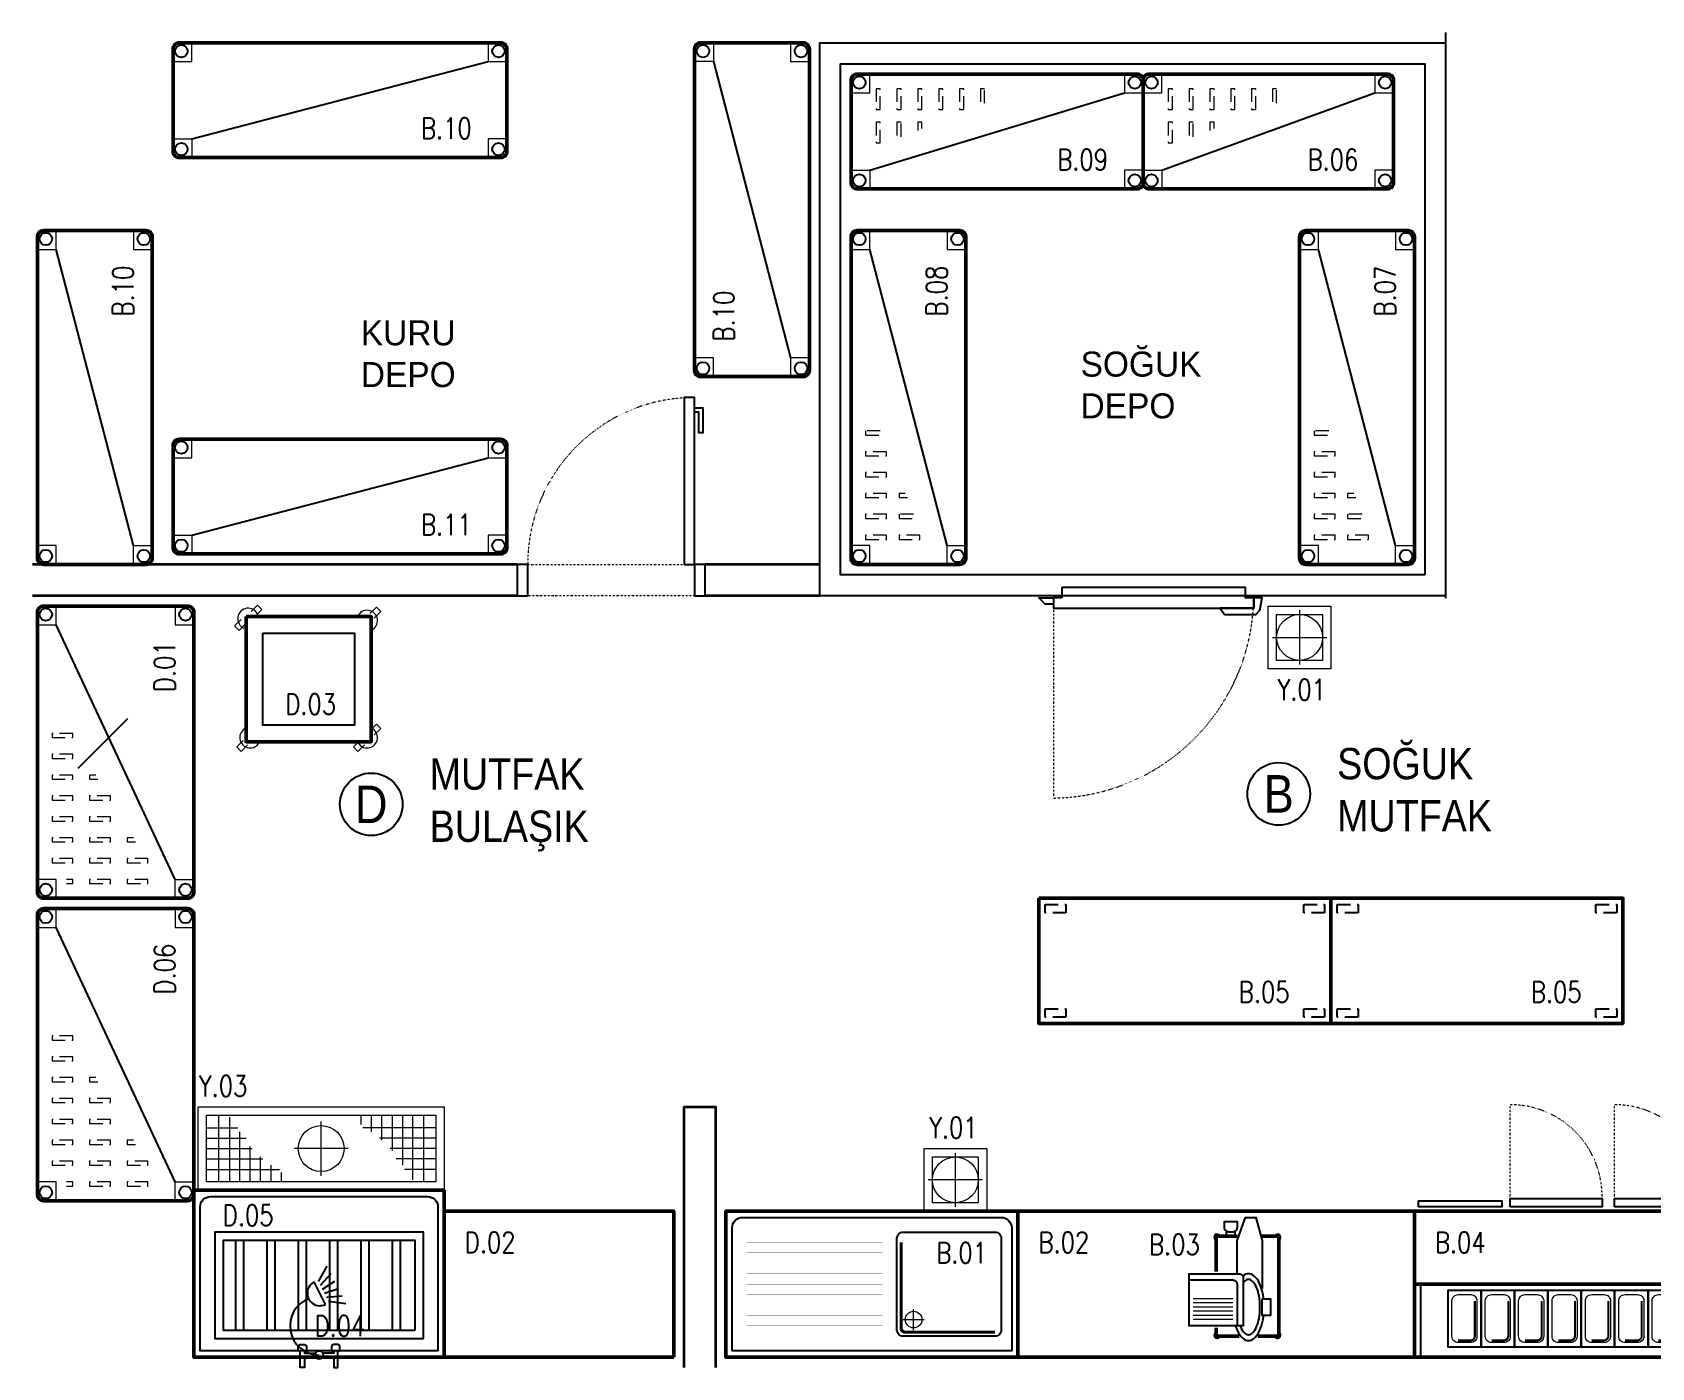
# Model space of a CAD drawing. Header units: millimetres. Extents: x 1443065 to 1517367, y 3763150 to 3779068.
# Drawn here: x 1512451 to 1513227, y 3764965 to 3765605 of the extents above; entities that cross this region are included whole.
import ezdxf
from ezdxf.enums import TextEntityAlignment as Align

# ---------------------------------------------------------------- set-up
doc = ezdxf.new("R2010")
doc.units = ezdxf.units.MM
for name, pattern in [('DASHED2', [0.375, 0.25, -0.125]), ('DOT', [0.25, 0, -0.25]), ('HIDDEN', [9.525, 6.35, -3.175])]:
    doc.linetypes.add(name, pattern=pattern)
for name, color, linetype, lineweight in [('-DWG_ANA', 7, 'Continuous', 50), ('-DWG_DETAY1', 7, 'Continuous', 25), ('-DWG_DETAY2', 7, 'Continuous', 15), ('-DWG_DETAY4', 7, 'DOT', 18), ('DUVAR', 2, 'Continuous', 35), ('k-cizgi', 7, 'Continuous', 0), ('KAPI', 32, 'Continuous', 25), ('kapi-acilis', 43, 'DOT', 15), ('NO', 7, 'Continuous', 30), ('PLAN', 253, 'Continuous', 15), ('s-depo', 140, 'Continuous', 25), ('yerizg-a', 7, 'Continuous', 15), ('yerizg-b', 7, 'Continuous', 9)]:
    doc.layers.add(name, color=color, linetype=linetype, lineweight=lineweight)
for name, color, linetype in [('BL-B', 5, 'Continuous'), ('BL-D', 180, 'Continuous'), ('BL-Y', 144, 'Continuous'), ('m-TAR_', 8, 'Continuous'), ('YAZI_BLM_1', 7, 'Continuous'), ('YAZI_BLM_2', 10, 'Continuous'), ('YRNO', 7, 'Continuous')]:
    doc.layers.add(name, color=color, linetype=linetype)
doc.styles.add('BLM_YAZI', font='stylu.ttf', dxfattribs={"width": 0.8})
doc.styles.add('ROMANS', font='romans.shx', dxfattribs={"width": 0.8})

# ---------------------------------------------------------------- blocks, each defined once
blk = doc.blocks.new('J-K109r')
at = {"layer": 'KAPI', "linetype": 'Continuous'}
blk.add_lwpolyline([(-10, 10), (-5, 10), (-5, 90), (-10, 90)], close=True, dxfattribs=at)
blk.add_lwpolyline([(-5, 85), (-1, 85), (-1, 73), (-3, 73), (-3, 83), (-5, 83)], dxfattribs=at)
at = {"layer": 'kapi-acilis', "linetype": 'DOT'}
blk.add_arc((-5, 10), 80, 90, 180, dxfattribs=at)
blk = doc.blocks.new('J-KS09r')
at = {"layer": 'kapi-acilis', "linetype": 'DOT'}
blk.add_lwpolyline([(3, 11), (3, 107)], dxfattribs=at)
blk.add_arc((4.16, 9.84), 97.16, 90.68143, 179.31857, dxfattribs=at)
at = {"layer": 's-depo', "linetype": 'Continuous'}
for points in [[(-77, 16), (-79, 19), (-94, 19), (-96, 17), (-97, 11), (-93, 11), (-93, 16)], [(-1, 11), (3, 11), (3, 16), (-93, 16), (-93, 11), (-89, 11), (-89, 6), (-1, 6), (-1, 11)], [(3, 14), (7, 14), (10, 11), (3, 11)]]:
    blk.add_lwpolyline(points, close=True, dxfattribs=at)
blk = doc.blocks.new('IDK148')
at = {"layer": '-DWG_ANA', "color": 0}
blk.add_lwpolyline([(3, 0), (137, 0, -0.414214), (140, -3), (140, -72, -0.414214), (137, -75), (3, -75, -0.414214), (0, -72), (0, -3, -0.414214)], format="xyb", close=True, dxfattribs=at)
at = {"layer": '-DWG_DETAY1', "color": 0}
blk.add_lwpolyline([(9, -66), (131, -9)], dxfattribs=at)
for centre in [(4, -4), (136, -4), (4, -71), (136, -71)]:
    blk.add_circle(centre, 3, dxfattribs=at)
at = {"layer": '-DWG_DETAY2', "color": 0, "linetype": 'Continuous'}
for points in [[(0, -9), (9, -9), (9, 0)], [(131, 0), (131, -9), (140, -9)], [(0, -66), (9, -66), (9, -75)], [(140, -66), (131, -66), (131, -75)]]:
    blk.add_lwpolyline(points, dxfattribs=at)
at = {"layer": '-DWG_DETAY2', "color": 0, "linetype": 'HIDDEN'}
for points in [[(17, -7), (17, -17), (19, -17), (19, -7)], [(17, -7), (17, -17), (19, -17), (19, -7)], [(27, -7), (27, -17), (29, -17), (29, -7)], [(37, -7), (37, -17), (39, -17), (39, -7)], [(47, -7), (47, -17), (49, -17), (49, -7)], [(57, -7), (57, -17), (59, -17), (59, -7)], [(67, -7), (67, -17), (69, -17), (69, -7)], [(77, -7), (77, -17), (79, -17), (79, -7)], [(7, -25), (7, -35), (9, -35), (9, -25)], [(17, -25), (17, -35), (19, -35), (19, -25)], [(27, -25), (27, -35), (29, -35), (29, -25)], [(37, -25), (37, -35), (39, -35), (39, -25)], [(47, -25), (47, -35), (49, -35), (49, -25)], [(7, -43), (7, -53), (9, -53), (9, -43)], [(17, -43), (17, -53), (19, -53), (19, -43)]]:
    blk.add_lwpolyline(points, close=True, dxfattribs=at)
for points in [[(7, -14), (7, -17), (9, -17), (9, -14)], [(59, -28), (59, -25), (57, -25), (57, -29)], [(29, -46), (29, -43), (27, -43), (27, -47)]]:
    blk.add_lwpolyline(points, dxfattribs=at)
at = {"layer": 'NO', "linetype": 'Continuous', "style": 'ROMANS', "width": 0.8}
blk.add_attdef('NO', text='', height=10, dxfattribs=at).set_placement((111, -61), align=Align.MIDDLE)
blk = doc.blocks.new('E_128')
at = {"layer": '-DWG_ANA', "color": 0}
blk.add_lwpolyline([(0, -80), (0, 0), (120, 0), (120, -80)], close=True, dxfattribs=at)
at = {"layer": '-DWG_DETAY1', "color": 0}
blk.add_lwpolyline([(3, -72), (3, -3), (117, -3), (117, -72, -0.414214), (112, -77), (8, -77, -0.414214)], format="xyb", close=True, dxfattribs=at)
blk = doc.blocks.new('EKN120')
at = {"layer": '-DWG_DETAY1', "color": 0}
for points in [[(10, -9), (10, -60), (110, -60), (110, -9)], [(14, -13), (14, -56), (106, -56), (106, -13)]]:
    blk.add_lwpolyline(points, close=True, dxfattribs=at)
at = {"layer": '-DWG_DETAY1', "color": 0, "linetype": 'Continuous'}
for points in [[(21, -13), (21, -56), (25, -56), (25, -13)], [(36, -13), (36, -56), (40, -56), (40, -13)], [(51, -13), (51, -56), (55, -56), (55, -13)], [(66, -13), (66, -56), (70, -56), (70, -13)], [(81, -13), (81, -56), (85, -56), (85, -13)], [(96, -13), (96, -56), (100, -56), (100, -13)]]:
    blk.add_lwpolyline(points, close=True, dxfattribs=at)
at = {"layer": 'PLAN', "color": 0, "linetype": 'Continuous'}
blk.add_blockref('E_128', (0, 0), dxfattribs=at)
at = {"layer": 'NO', "linetype": 'Continuous', "style": 'ROMANS', "width": 0.8}
blk.add_attdef('NO', text='', height=10, dxfattribs=at).set_placement((94, -68), align=Align.MIDDLE)
blk = doc.blocks.new('1cc-mt003')
at = {"layer": '-DWG_DETAY1', "color": 0, "linetype": 'Continuous'}
for points in [[(-2, -5), (-7, -5), (-7, 0), (-9, 0), (-9, -5), (-9, -8), (-10, -8), (-10, -10, 0.414214), (-9, -11), (-7, -11, 0.414214), (-6, -10), (-6, -8), (-7, -8), (-7, -7), (-2, -7)], [(2, -5), (7, -5), (7, 0), (9, 0), (9, -5), (9, -8), (10, -8), (10, -10, -0.414214), (9, -11), (7, -11, -0.414214), (6, -10), (6, -8), (7, -8), (7, -7), (2, -7)]]:
    blk.add_lwpolyline(points, format="xyb", dxfattribs=at)
at = {"layer": '-DWG_DETAY1', "color": 0}
for points in [[(-4.54, -31.81), (-12.89, -30.76)], [(-3.05, -30.32), (2.32, -41.05)], [(-3.59, -33.72), (-11.1, -34.34)], [(-2.63, -35.62), (-9.31, -37.92)], [(-1.68, -37.53), (-7.52, -41.5)], [(-0.72, -39.44), (-5.73, -45.07)], [(0.23, -41.35), (-3.94, -48.65)]]:
    blk.add_lwpolyline(points, dxfattribs=at)
blk.add_circle((0, -6), 2, dxfattribs=at)
for centre, radius, start, end in [((-0.06, -19.97), 13.97, 289.84543, 89.75881), ((-0.37, -35.68), 6, 296.56505, 116.56505)]:
    blk.add_arc(centre, radius, start, end, dxfattribs=at)
at = {"layer": 'NO', "linetype": 'Continuous', "style": 'ROMANS', "width": 0.8}
blk.add_attdef('NO', text='', height=10, dxfattribs=at).set_placement((-10, -20), align=Align.MIDDLE)
blk = doc.blocks.new('Y-SIFON')
at = {"layer": 'yerizg-a', "color": 0, "linetype": 'Continuous'}
blk.add_circle((0, 0), 11, dxfattribs=at)
at = {"layer": 'yerizg-b', "color": 0, "linetype": 'DASHED2'}
for points in [[(0, 13), (0, -13)], [(-13, 0), (13, 0)]]:
    blk.add_lwpolyline(points, dxfattribs=at)
blk = doc.blocks.new('1bs-syk411a')
at = {"layer": 'yerizg-a', "color": 0}
blk.add_lwpolyline([(0, 0), (118, 0), (118, -40), (0, -40)], close=True, dxfattribs=at)
at = {"layer": 'yerizg-b', "color": 0}
for p, q in [((10, -36), (10, -4)), ((15, -5), (15, -36)), ((78, -4), (78, -8.5)), ((83, -4), (83, -12)), ((88, -4), (88, -16)), ((93, -4), (93, -21)), ((98, -4), (98, -28)), ((103, -35), (103, -4)), ((108, -4), (108, -36)), ((4, -10), (19, -10)), ((4, -15), (23, -15)), ((20, -36), (20, -12)), ((108, -10), (79, -10)), ((114, -10), (86, -10)), ((114, -15), (87, -15)), ((4, -20), (26, -20)), ((25, -36), (25, -19)), ((114, -20), (92, -20)), ((4, -25), (31, -25)), ((4, -30), (32, -30)), ((10, -30), (39, -30)), ((30, -36), (30, -24)), ((35, -36), (35, -28)), ((114, -25), (95, -25)), ((114, -30), (99, -30)), ((40, -36), (40, -31.5))]:
    blk.add_line(p, q, dxfattribs=at)
blk.add_lwpolyline([(4, -4), (114, -4), (114, -36), (4, -36)], close=True, dxfattribs=at)
at = {"layer": 'PLAN', "color": 0, "linetype": 'Continuous'}
blk.add_blockref('Y-SIFON', (59, -20), dxfattribs=at)
at = {"layer": 'YRNO', "linetype": 'Continuous', "style": 'ROMANS', "width": 0.8}
blk.add_attdef('YRNO', text='', height=10, dxfattribs=at).set_placement((106, -50), align=Align.MIDDLE)
blk = doc.blocks.new('AKZ100')
at = {"layer": '-DWG_ANA', "color": 0}
blk.add_lwpolyline([(0, 0), (60, 0), (60, -60), (0, -60)], close=True, dxfattribs=at)
at = {"layer": '-DWG_DETAY1', "color": 0}
blk.add_lwpolyline([(8, -8), (52, -8), (52, -52), (8, -52)], close=True, dxfattribs=at)
at = {"layer": '-DWG_DETAY2', "color": 0, "linetype": 'HIDDEN'}
for points in [[(2.39, 2.39), (5.49, 5.49), (7.61, 3.36), (4.47, 0.23)], [(59.39, 1.39), (62.49, 4.49), (64.61, 2.36), (61.47, -0.77)], [(-2.39, -1.39), (-5.49, -4.49), (-3.36, -6.61), (-0.23, -3.47)], [(59.39, -54.61), (62.49, -51.51), (64.61, -53.64), (61.47, -56.77)], [(-1.39, -59.39), (-4.49, -62.49), (-2.36, -64.61), (0.77, -61.47)], [(54.61, -59.39), (51.51, -62.49), (53.64, -64.61), (56.77, -61.47)]]:
    blk.add_lwpolyline(points, dxfattribs=at)
at = {"layer": '-DWG_DETAY2', "color": 0}
for centre, start, end in [((1, -1), 23.57818, 246.42182), ((58, -2), 293.57818, 156.42182), ((2, -58), 113.57818, 336.42182), ((58, -58), 203.57818, 66.42182)]:
    blk.add_arc(centre, 5, start, end, dxfattribs=at)
at = {"layer": 'NO', "linetype": 'Continuous', "style": 'ROMANS', "width": 0.8}
blk.add_attdef('NO', text='', height=10, dxfattribs=at).set_placement((31, -42), align=Align.MIDDLE)
blk = doc.blocks.new('IDD166')
at = {"layer": '-DWG_ANA', "color": 0}
blk.add_lwpolyline([(3, 0), (157, 0, -0.414214), (160, -3), (160, -52, -0.414214), (157, -55), (3, -55, -0.414214), (0, -52), (0, -3, -0.414214)], format="xyb", close=True, dxfattribs=at)
at = {"layer": '-DWG_DETAY1', "color": 0}
blk.add_lwpolyline([(9, -46), (151, -9)], dxfattribs=at)
for centre in [(4, -4), (156, -4), (4, -51), (156, -51)]:
    blk.add_circle(centre, 3, dxfattribs=at)
at = {"layer": '-DWG_DETAY2', "color": 0, "linetype": 'Continuous'}
for points in [[(0, -9), (9, -9), (9, 0)], [(151, 0), (151, -9), (160, -9)], [(0, -46), (9, -46), (9, -55)], [(160, -46), (151, -46), (151, -55)]]:
    blk.add_lwpolyline(points, dxfattribs=at)
at = {"layer": 'NO', "linetype": 'Continuous', "style": 'ROMANS', "width": 0.8}
blk.add_attdef('NO', text='', height=10, dxfattribs=at).set_placement((131, -41), align=Align.MIDDLE)
blk = doc.blocks.new('IDP166')
at = {"layer": '-DWG_ANA', "color": 0}
blk.add_lwpolyline([(3, 0), (157, 0, -0.414214), (160, -3), (160, -52, -0.414214), (157, -55), (3, -55, -0.414214), (0, -52), (0, -3, -0.414214)], format="xyb", close=True, dxfattribs=at)
at = {"layer": '-DWG_DETAY1', "color": 0}
blk.add_lwpolyline([(9, -46), (151, -9)], dxfattribs=at)
for centre in [(4, -4), (156, -4), (4, -51), (156, -51)]:
    blk.add_circle(centre, 3, dxfattribs=at)
at = {"layer": '-DWG_DETAY2', "color": 0, "linetype": 'Continuous'}
for points in [[(0, -9), (9, -9), (9, 0)], [(151, 0), (151, -9), (160, -9)], [(0, -46), (9, -46), (9, -55)], [(160, -46), (151, -46), (151, -55)]]:
    blk.add_lwpolyline(points, dxfattribs=at)
at = {"layer": '-DWG_DETAY2', "color": 0, "linetype": 'HIDDEN'}
for points in [[(12, -7), (12, -17), (14, -17), (14, -7)], [(22, -7), (22, -17), (24, -17), (24, -7)], [(32, -7), (32, -17), (34, -17), (34, -7)], [(42, -7), (42, -17), (44, -17), (44, -7)], [(52, -7), (52, -17), (54, -17), (54, -7)], [(12, -23), (12, -33), (14, -33), (14, -23)]]:
    blk.add_lwpolyline(points, close=True, dxfattribs=at)
for points in [[(64, -14), (64, -7), (62, -7), (62, -15)], [(24, -30), (24, -23), (22, -23), (22, -31)], [(34, -26), (34, -23), (32, -23), (32, -27)]]:
    blk.add_lwpolyline(points, dxfattribs=at)
at = {"layer": 'NO', "linetype": 'Continuous', "style": 'ROMANS', "width": 0.8}
blk.add_attdef('NO', text='', height=10, dxfattribs=at).set_placement((131, -41), align=Align.MIDDLE)
blk = doc.blocks.new('1bs-yk33a')
at = {"layer": 'yerizg-a', "color": 0}
blk.add_lwpolyline([(0, 0), (30, 0), (30, -30), (0, -30)], close=True, dxfattribs=at)
at = {"layer": 'yerizg-b', "color": 0}
blk.add_lwpolyline([(4, -4), (26, -4), (26, -26), (4, -26)], close=True, dxfattribs=at)
at = {"layer": 'PLAN', "color": 0, "linetype": 'Continuous'}
blk.add_blockref('Y-SIFON', (15, -15), dxfattribs=at)
at = {"layer": 'YRNO', "linetype": 'Continuous', "style": 'ROMANS', "width": 0.8}
blk.add_attdef('YRNO', text='', height=10, dxfattribs=at).set_placement((16, -40), align=Align.MIDDLE)
blk = doc.blocks.new('jb-tb2')
at = {"layer": 'YAZI_BLM_1'}
blk.add_circle((0, 0), 15, dxfattribs=at)
at = {"layer": 'YAZI_BLM_1', "style": 'BLM_YAZI', "width": 0.9}
for s, p in [('SOĞUK ', (28, 7)), ('MUTFAK', (28, -18))]:
    blk.add_text(s, height=15, dxfattribs=at).set_placement(p)
at = {"layer": 'YAZI_BLM_2', "style": 'BLM_YAZI', "width": 0.9}
blk.add_text('B', height=18, dxfattribs=at).set_placement((0, 0), align=Align.MIDDLE)
blk = doc.blocks.new('jb-td2')
at = {"layer": 'YAZI_BLM_1'}
blk.add_circle((0, 0), 15, dxfattribs=at)
at = {"layer": 'YAZI_BLM_1', "style": 'BLM_YAZI', "width": 0.9}
for s, p in [('MUTFAK', (28, 7)), ('BULAŞIK', (28, -18))]:
    blk.add_text(s, height=15, dxfattribs=at).set_placement(p)
at = {"layer": 'YAZI_BLM_2', "style": 'BLM_YAZI', "width": 0.9}
blk.add_text('D', height=18, dxfattribs=at).set_placement((0, 0), align=Align.MIDDLE)
blk = doc.blocks.new('jd-ts')
at = {"layer": 'YAZI_BLM_1', "style": 'BLM_YAZI'}
for s, p in [('SOĞUK', (0, 20)), ('DEPO', (0, 0))]:
    blk.add_text(s, height=12, dxfattribs=at).set_placement(p)
blk = doc.blocks.new('jd-tnk')
at = {"layer": 'YAZI_BLM_1', "style": 'BLM_YAZI'}
for s, p in [('KURU', (0, 20)), ('DEPO', (0, 0))]:
    blk.add_text(s, height=12, dxfattribs=at).set_placement(p)
blk = doc.blocks.new('IDP126-K')
at = {"layer": '-DWG_ANA', "color": 0}
blk.add_lwpolyline([(3, 0), (117, 0, -0.414214), (120, -3), (120, -52, -0.414214), (117, -55), (3, -55, -0.414214), (0, -52), (0, -3, -0.414214)], format="xyb", close=True, dxfattribs=at)
at = {"layer": '-DWG_DETAY1', "color": 0}
blk.add_lwpolyline([(9, -46), (111, -9)], dxfattribs=at)
for centre in [(4, -4), (116, -4), (4, -51), (116, -51)]:
    blk.add_circle(centre, 3, dxfattribs=at)
at = {"layer": '-DWG_DETAY2', "color": 0, "linetype": 'Continuous'}
for points in [[(0, -9), (9, -9), (9, 0)], [(111, 0), (111, -9), (120, -9)], [(0, -46), (9, -46), (9, -55)], [(120, -46), (111, -46), (111, -55)]]:
    blk.add_lwpolyline(points, dxfattribs=at)
at = {"layer": '-DWG_DETAY2', "color": 0, "linetype": 'HIDDEN'}
for points in [[(12, -7), (12, -17), (14, -17), (14, -7)], [(22, -7), (22, -17), (24, -17), (24, -7)], [(32, -7), (32, -17), (34, -17), (34, -7)], [(42, -7), (42, -17), (44, -17), (44, -7)], [(52, -7), (52, -17), (54, -17), (54, -7)], [(12, -23), (12, -33), (14, -33), (14, -23)]]:
    blk.add_lwpolyline(points, close=True, dxfattribs=at)
for points in [[(64, -14), (64, -7), (62, -7), (62, -15)], [(24, -30), (24, -23), (22, -23), (22, -31)], [(34, -26), (34, -23), (32, -23), (32, -27)]]:
    blk.add_lwpolyline(points, dxfattribs=at)
at = {"layer": 'NO', "linetype": 'Continuous', "style": 'ROMANS', "width": 0.8}
blk.add_attdef('NO', text='', height=10, dxfattribs=at).set_placement((91, -41), align=Align.MIDDLE)
blk = doc.blocks.new('IDP146-K')
at = {"layer": '-DWG_ANA', "color": 0}
blk.add_lwpolyline([(3, 0), (137, 0, -0.414214), (140, -3), (140, -52, -0.414214), (137, -55), (3, -55, -0.414214), (0, -52), (0, -3, -0.414214)], format="xyb", close=True, dxfattribs=at)
at = {"layer": '-DWG_DETAY1', "color": 0}
blk.add_lwpolyline([(9, -46), (131, -9)], dxfattribs=at)
for centre in [(4, -4), (136, -4), (4, -51), (136, -51)]:
    blk.add_circle(centre, 3, dxfattribs=at)
at = {"layer": '-DWG_DETAY2', "color": 0, "linetype": 'Continuous'}
for points in [[(0, -9), (9, -9), (9, 0)], [(131, 0), (131, -9), (140, -9)], [(0, -46), (9, -46), (9, -55)], [(140, -46), (131, -46), (131, -55)]]:
    blk.add_lwpolyline(points, dxfattribs=at)
at = {"layer": '-DWG_DETAY2', "color": 0, "linetype": 'HIDDEN'}
for points in [[(12, -7), (12, -17), (14, -17), (14, -7)], [(22, -7), (22, -17), (24, -17), (24, -7)], [(32, -7), (32, -17), (34, -17), (34, -7)], [(42, -7), (42, -17), (44, -17), (44, -7)], [(52, -7), (52, -17), (54, -17), (54, -7)], [(12, -23), (12, -33), (14, -33), (14, -23)]]:
    blk.add_lwpolyline(points, close=True, dxfattribs=at)
for points in [[(64, -14), (64, -7), (62, -7), (62, -15)], [(24, -30), (24, -23), (22, -23), (22, -31)], [(34, -26), (34, -23), (32, -23), (32, -27)]]:
    blk.add_lwpolyline(points, dxfattribs=at)
at = {"layer": 'NO', "linetype": 'Continuous', "style": 'ROMANS', "width": 0.8}
blk.add_attdef('NO', text='', height=10, dxfattribs=at).set_placement((111, -41), align=Align.MIDDLE)
blk = doc.blocks.new('IDP166-K')
at = {"layer": '-DWG_ANA', "color": 0}
blk.add_lwpolyline([(3, 0), (157, 0, -0.414214), (160, -3), (160, -52, -0.414214), (157, -55), (3, -55, -0.414214), (0, -52), (0, -3, -0.414214)], format="xyb", close=True, dxfattribs=at)
at = {"layer": '-DWG_DETAY1', "color": 0}
blk.add_lwpolyline([(9, -46), (151, -9)], dxfattribs=at)
for centre in [(4, -4), (156, -4), (4, -51), (156, -51)]:
    blk.add_circle(centre, 3, dxfattribs=at)
at = {"layer": '-DWG_DETAY2', "color": 0, "linetype": 'Continuous'}
for points in [[(0, -9), (9, -9), (9, 0)], [(151, 0), (151, -9), (160, -9)], [(0, -46), (9, -46), (9, -55)], [(160, -46), (151, -46), (151, -55)]]:
    blk.add_lwpolyline(points, dxfattribs=at)
at = {"layer": '-DWG_DETAY2', "color": 0, "linetype": 'HIDDEN'}
for points in [[(12, -7), (12, -17), (14, -17), (14, -7)], [(22, -7), (22, -17), (24, -17), (24, -7)], [(32, -7), (32, -17), (34, -17), (34, -7)], [(42, -7), (42, -17), (44, -17), (44, -7)], [(52, -7), (52, -17), (54, -17), (54, -7)], [(12, -23), (12, -33), (14, -33), (14, -23)]]:
    blk.add_lwpolyline(points, close=True, dxfattribs=at)
for points in [[(64, -14), (64, -7), (62, -7), (62, -15)], [(24, -30), (24, -23), (22, -23), (22, -31)], [(34, -26), (34, -23), (32, -23), (32, -27)]]:
    blk.add_lwpolyline(points, dxfattribs=at)
at = {"layer": 'NO', "linetype": 'Continuous', "style": 'ROMANS', "width": 0.8}
blk.add_attdef('NO', text='', height=10, dxfattribs=at).set_placement((131, -41), align=Align.MIDDLE)
blk = doc.blocks.new('IDD166-K')
at = {"layer": '-DWG_ANA', "color": 0}
blk.add_lwpolyline([(3, 0), (157, 0, -0.414214), (160, -3), (160, -52, -0.414214), (157, -55), (3, -55, -0.414214), (0, -52), (0, -3, -0.414214)], format="xyb", close=True, dxfattribs=at)
at = {"layer": '-DWG_DETAY1', "color": 0}
blk.add_lwpolyline([(9, -46), (151, -9)], dxfattribs=at)
for centre in [(4, -4), (156, -4), (4, -51), (156, -51)]:
    blk.add_circle(centre, 3, dxfattribs=at)
at = {"layer": '-DWG_DETAY2', "color": 0, "linetype": 'Continuous'}
for points in [[(0, -9), (9, -9), (9, 0)], [(151, 0), (151, -9), (160, -9)], [(0, -46), (9, -46), (9, -55)], [(160, -46), (151, -46), (151, -55)]]:
    blk.add_lwpolyline(points, dxfattribs=at)
at = {"layer": 'NO', "linetype": 'Continuous', "style": 'ROMANS', "width": 0.8}
blk.add_attdef('NO', text='', height=10, dxfattribs=at).set_placement((131, -41), align=Align.MIDDLE)
blk = doc.blocks.new('IDK148-K')
at = {"layer": '-DWG_ANA', "color": 0}
blk.add_lwpolyline([(3, 0), (137, 0, -0.414214), (140, -3), (140, -72, -0.414214), (137, -75), (3, -75, -0.414214), (0, -72), (0, -3, -0.414214)], format="xyb", close=True, dxfattribs=at)
at = {"layer": '-DWG_DETAY1', "color": 0}
blk.add_lwpolyline([(9, -66), (131, -9)], dxfattribs=at)
for centre in [(4, -4), (136, -4), (4, -71), (136, -71)]:
    blk.add_circle(centre, 3, dxfattribs=at)
at = {"layer": '-DWG_DETAY2', "color": 0, "linetype": 'Continuous'}
for points in [[(0, -9), (9, -9), (9, 0)], [(131, 0), (131, -9), (140, -9)], [(0, -66), (9, -66), (9, -75)], [(140, -66), (131, -66), (131, -75)]]:
    blk.add_lwpolyline(points, dxfattribs=at)
at = {"layer": '-DWG_DETAY2', "color": 0, "linetype": 'HIDDEN'}
for points in [[(17, -7), (17, -17), (19, -17), (19, -7)], [(17, -7), (17, -17), (19, -17), (19, -7)], [(27, -7), (27, -17), (29, -17), (29, -7)], [(37, -7), (37, -17), (39, -17), (39, -7)], [(47, -7), (47, -17), (49, -17), (49, -7)], [(57, -7), (57, -17), (59, -17), (59, -7)], [(67, -7), (67, -17), (69, -17), (69, -7)], [(77, -7), (77, -17), (79, -17), (79, -7)], [(7, -25), (7, -35), (9, -35), (9, -25)], [(17, -25), (17, -35), (19, -35), (19, -25)], [(27, -25), (27, -35), (29, -35), (29, -25)], [(37, -25), (37, -35), (39, -35), (39, -25)], [(47, -25), (47, -35), (49, -35), (49, -25)], [(7, -43), (7, -53), (9, -53), (9, -43)], [(17, -43), (17, -53), (19, -53), (19, -43)]]:
    blk.add_lwpolyline(points, close=True, dxfattribs=at)
for points in [[(7, -14), (7, -17), (9, -17), (9, -14)], [(59, -28), (59, -25), (57, -25), (57, -29)], [(29, -46), (29, -43), (27, -43), (27, -47)]]:
    blk.add_lwpolyline(points, dxfattribs=at)
at = {"layer": 'NO', "linetype": 'Continuous', "style": 'ROMANS', "width": 0.8}
blk.add_attdef('NO', text='', height=10, dxfattribs=at).set_placement((111, -61), align=Align.MIDDLE)
blk = doc.blocks.new('T_110')
at = {"layer": '-DWG_ANA', "color": 0}
blk.add_lwpolyline([(0, 0), (110, 0), (110, -70), (0, -70)], close=True, dxfattribs=at)
blk = doc.blocks.new('TCN110-L')
at = {"layer": 'PLAN', "color": 0, "linetype": 'Continuous'}
blk.add_blockref('T_110', (0, 0), dxfattribs=at)
at = {"layer": 'NO', "linetype": 'Continuous', "style": 'ROMANS', "width": 0.8}
blk.add_attdef('NO', text='', height=10, dxfattribs=at).set_placement((88, -55), align=Align.MIDDLE)
blk = doc.blocks.new('GN14')
at = {"layer": '-DWG_DETAY1', "color": 0}
blk.add_lwpolyline([(0, -27), (16, -27), (16, 0), (0, 0)], close=True, dxfattribs=at)
at = {"layer": '-DWG_DETAY2', "color": 0}
blk.add_lwpolyline([(5, -2), (11, -2, -0.414214), (14, -5), (14, -22, -0.414214), (11, -25), (5, -25, -0.414214), (2, -22), (2, -5, -0.414214)], format="xyb", close=True, dxfattribs=at)
at = {"layer": '-DWG_DETAY2', "color": 0, "const_width": 1}
blk.add_lwpolyline([(3, -22), (3, -5.2, -0.414214), (5.2, -3), (11, -3)], format="xyb", dxfattribs=at)
blk = doc.blocks.new('SGN190')
at = {"layer": '-DWG_ANA', "color": 0}
for points in [[(0, 0), (190, 0), (190, -35), (0, -35)], [(0, 0), (190, 0), (190, -70), (0, -70)]]:
    blk.add_lwpolyline(points, close=True, dxfattribs=at)
at = {"layer": '-DWG_DETAY1', "color": 0}
for points in [[(3, -35), (3, 0)], [(187, -35), (187, 0)]]:
    blk.add_lwpolyline(points, dxfattribs=at)
for points in [[(46, -72), (46, -76), (2, -76), (2, -72)], [(94, -72), (94, -76), (50, -76), (50, -72)], [(144, -72), (144, -76), (100, -76), (100, -72)], [(188, -72), (188, -75), (148, -75), (148, -72)]]:
    blk.add_lwpolyline(points, close=True, dxfattribs=at)
at = {"layer": '-DWG_DETAY4', "color": 0}
for points in [[(2, -77), (2, -121.01, 0.414214), (46.01, -77)], [(94, -77), (94, -121.01, -0.414214), (49.99, -77)], [(144, -77), (144, -121.01, -0.414214), (99.99, -77)]]:
    blk.add_lwpolyline(points, format="xyb", dxfattribs=at)
at = {"layer": '-DWG_ANA', "color": 0}
for p in [(14, -5), (30, -5), (46, -5), (62, -5), (78, -5), (94, -5), (110, -5), (126, -5), (142, -5), (158, -5)]:
    blk.add_blockref('GN14', p, dxfattribs=at)
at = {"layer": 'NO', "linetype": 'Continuous', "style": 'ROMANS', "width": 0.8}
blk.add_attdef('NO', text='', height=10, dxfattribs=at).set_placement((168, -55), align=Align.MIDDLE)
blk = doc.blocks.new('T_146')
at = {"layer": '-DWG_ANA', "color": 0}
blk.add_lwpolyline([(0, 0), (140, 0), (140, -60), (0, -60)], close=True, dxfattribs=at)
blk = doc.blocks.new('TCN146H')
at = {"layer": '-DWG_DETAY1', "color": 0, "linetype": 'HIDDEN'}
for points in [[(13, -7), (3, -7), (3, -3), (13, -3)], [(137, -7), (127, -7), (127, -3), (137, -3)], [(13, -57), (3, -57), (3, -53), (13, -53)], [(137, -57), (127, -57), (127, -53), (137, -53)]]:
    blk.add_lwpolyline(points, close=True, dxfattribs=at)
at = {"layer": '-DWG_ANA', "color": 0}
blk.add_blockref('T_146', (0, 0), dxfattribs=at)
at = {"layer": 'NO', "linetype": 'Continuous', "style": 'ROMANS', "width": 0.8}
blk.add_attdef('NO', text='', height=10, dxfattribs=at).set_placement((108, -45), align=Align.MIDDLE)
blk = doc.blocks.new('ESS-300EC')
at = {"layer": '-DWG_ANA', "color": 0}
for points in [[(8, -48), (0, -48), (0, 0), (10, 0)], [(19, 0), (30, 0), (30, -4)], [(30, -31), (30, -48), (20, -48)]]:
    blk.add_lwpolyline(points, dxfattribs=at)
at = {"layer": '-DWG_DETAY1', "color": 0}
for points in [[(20.72, -5, 0.030231), (19.8, -2.68, 0.10253), (17, 1.06, 0.182991), (14.5, 2.01, 0.182991), (12, 1.06, 0.10253), (9.2, -2.68, 0.061694), (7.62, -7.51, 0.017137), (7.26, -9.81, 0.017137)], [(18.53, -5, 0.005246), (18.39, -4.64, 0.098603), (16.29, -1.5, 0.198521), (14.5, -0.76, 0.198521), (12.71, -1.5, 0.098603), (10.61, -4.64, 0.055894), (9.46, -8.61, 0.042631), (9, -14, 0.042631)], [(43, -27), (22, -27, -0.414214), (20, -25), (20, -5)], [(9, -14, 0.042631), (9.46, -19.39, 0.055894), (10.61, -23.36, 0.098603), (12.71, -26.5, 0.198521), (14.5, -27.24, 0.198521), (16.29, -26.5, 0.027655), (17, -25.7, 0.055894)], [(7.26, -18.19, 0.017137), (7.62, -20.49, 0.061694), (9.2, -25.32, 0.10253), (12, -29.06, 0.182991), (14.5, -30.01, 0.182991), (17, -29.06)]]:
    blk.add_lwpolyline(points, format="xyb", dxfattribs=at)
for points in [[(17, -28), (17, -5), (43, -5), (43, -30), (19, -30, -0.414214)], [(22, -50), (24, -50, -0.414214), (26, -52), (26, -55), (20, -55), (20, -52, -0.414214)]]:
    blk.add_lwpolyline(points, format="xyb", close=True, dxfattribs=at)
for points in [[(8, -18), (4, -18), (4, -10), (8, -10), (8, -18)], [(20, -30), (20, -46), (16, -57), (11, -57), (8, -46), (8, -23)], [(21, -50), (21, -48), (25, -48), (25, -50)]]:
    blk.add_lwpolyline(points, dxfattribs=at)
at = {"layer": '-DWG_DETAY2', "color": 0, "linetype": 'ByBlock'}
for points in [[(22, -8), (41, -8)], [(22, -10), (41, -10)], [(22, -12), (41, -12)], [(22, -14), (41, -14)], [(22, -16), (41, -16)], [(22, -18), (41, -18)]]:
    blk.add_lwpolyline(points, dxfattribs=at)
at = {"layer": '-DWG_DETAY2', "color": 0}
for centre, start, end in [((0.52, -0.52), 19.46487, 250.53513), ((29.48, -0.52), 289.46487, 160.53513), ((0.52, -47.48), 109.46487, 340.53513), ((29.48, -47.48), 199.46487, 70.53513)]:
    blk.add_arc(centre, 1.57, start, end, dxfattribs=at)
at = {"layer": 'NO', "linetype": 'Continuous', "style": 'ROMANS', "width": 0.8}
blk.add_attdef('NO', text='', height=10, dxfattribs=at).set_placement((50, -44), align=Align.MIDDLE)
blk = doc.blocks.new('T_190')
at = {"layer": '-DWG_ANA', "color": 0}
blk.add_lwpolyline([(0, 0), (190, 0), (190, -70), (0, -70)], close=True, dxfattribs=at)
blk = doc.blocks.new('TCN190')
at = {"layer": 'PLAN', "color": 0, "linetype": 'Continuous'}
blk.add_blockref('T_190', (0, 0), dxfattribs=at)
at = {"layer": 'NO', "linetype": 'Continuous', "style": 'ROMANS', "width": 0.8}
blk.add_attdef('NO', text='', height=10, dxfattribs=at).set_placement((168, -55), align=Align.MIDDLE)
blk = doc.blocks.new('E_140')
at = {"layer": '-DWG_ANA', "color": 0}
blk.add_lwpolyline([(0, -70), (0, 0), (140, 0), (140, -70)], close=True, dxfattribs=at)
at = {"layer": '-DWG_DETAY1', "color": 0}
blk.add_lwpolyline([(3, -62), (3, -3), (137, -3), (137, -62, -0.414214), (132, -67), (8, -67, -0.414214)], format="xyb", close=True, dxfattribs=at)
blk = doc.blocks.new('EK_55L')
at = {"layer": '-DWG_DETAY1', "color": 0}
blk.add_lwpolyline([(-22, -7), (22, -7, -0.414214), (25, -10), (25, -54, -0.414214), (22, -57), (-22, -57, -0.414214), (-25, -54), (-25, -10, -0.414214)], format="xyb", close=True, dxfattribs=at)
at = {"layer": '-DWG_DETAY2', "color": 0, "const_width": 1.5}
blk.add_lwpolyline([(20, -9), (-21, -9, 0.414214), (-23, -11), (-23, -54)], format="xyb", dxfattribs=at)
at = {"layer": '-DWG_DETAY2', "color": 0}
for points in [[(-22, -15), (-12, -15)], [(-17, -10), (-17, -20)]]:
    blk.add_lwpolyline(points, dxfattribs=at)
blk.add_circle((-17, -15), 4, dxfattribs=at)
blk = doc.blocks.new('E1N140L')
at = {"layer": '-DWG_DETAY1', "color": 0, "const_width": 0.1}
for points in [[(65, -15), (130, -15, -0.254901)], [(65, -20), (130, -20, -0.254901)], [(65, -25), (130, -25, -0.254901)], [(65, -30), (130, -30, -0.254901)], [(65, -35), (130, -35, -0.254901)], [(65, -40), (130, -40, -0.254901)], [(65, -45), (130, -45, -0.254901)], [(65, -50), (130, -50, -0.254901)], [(65, -55), (130, -55, -0.254901)]]:
    blk.add_lwpolyline(points, format="xyb", dxfattribs=at)
at = {"layer": '-DWG_DETAY1', "color": 0, "linetype": 'Continuous', "rotation": 270}
blk.add_blockref('EK_55L', (65, -35), dxfattribs=at)
at = {"layer": 'PLAN', "color": 0, "linetype": 'Continuous'}
blk.add_blockref('E_140', (0, 0), dxfattribs=at)
at = {"layer": 'NO', "linetype": 'Continuous', "style": 'ROMANS', "width": 0.8}
blk.add_attdef('NO', text='', height=10, dxfattribs=at).set_placement((27, -50), align=Align.MIDDLE)

msp = doc.modelspace()

# ---------------------------------------------------------------- hatches: boundary and pattern name
at = {"layer": 'm-TAR_'}
h = msp.add_hatch(dxfattribs=at)
h.set_pattern_fill('JIS_WOOD', color=256, scale=75)
h.set_pattern_definition([(45, (-82328.01, -31923.406), (-37.49999994, 37.49999994), [])])
h.paths.add_polyline_path([(1512464.6, 3765267.06, 1), (1512499.02, 3765267.06, 1)])
h.paths.add_polyline_path([(1512827.95, 3765185.63), (1513440.59, 3765185.63), (1513440.59, 3765463.81), (1512827.95, 3765463.81)], flags=9)

# ---------------------------------------------------------------- linework, layer by layer
at = {"layer": 'DUVAR'}
for p, q in [((1512683.19, 3765350), (1512450.77, 3765350)), ((1512828.19, 3765350), (1512773.19, 3765350))]:
    msp.add_line(p, q, dxfattribs=at)
for points in [[(1512683.19, 3765335), (1512450.77, 3765335)], [(1512828.19, 3765335), (1512773.19, 3765335)], [(1512763.19, 3764965), (1512763.19, 3765090), (1512778.19, 3765090), (1512778.19, 3764965)]]:
    msp.add_lwpolyline(points, dxfattribs=at)
at = {"layer": 'k-cizgi'}
for p, q in [((1512683.19, 3765335), (1512683.19, 3765350)), ((1512773.19, 3765335), (1512773.19, 3765350))]:
    msp.add_line(p, q, dxfattribs=at)
at = {"layer": 'k-cizgi', "linetype": 'DOT'}
msp.add_lwpolyline([(1512683.19, 3765350), (1512773.19, 3765350), (1512773.19, 3765335), (1512683.19, 3765335)], dxfattribs=at)
at = {"layer": 'KAPI'}
for points in [[(1512683.19, 3765335), (1512688.19, 3765335), (1512688.19, 3765350), (1512683.19, 3765350)], [(1512768.19, 3765335), (1512773.19, 3765335), (1512773.19, 3765350), (1512768.19, 3765350)]]:
    msp.add_lwpolyline(points, close=True, dxfattribs=at)
at = {"layer": 's-depo', "linetype": 'Continuous'}
msp.add_lwpolyline([(1513128.19, 3765605), (1513128.19, 3765333.86)], dxfattribs=at)
for points in [[(1513128.19, 3765335), (1512828.19, 3765335), (1512828.19, 3765600), (1513128.19, 3765600)], [(1513118.19, 3765345), (1512838.19, 3765345), (1512838.19, 3765590), (1513118.19, 3765590)]]:
    msp.add_lwpolyline(points, close=True, dxfattribs=at)

# ---------------------------------------------------------------- block references
for name, p in [('jd-tnk', (1512608.19, 3765435)), ('jd-ts', (1512953.19, 3765420)), ('J-K109r', (1512773.19, 3765340)), ('jb-tb2', (1513048.19, 3765240)), ('jb-td2', (1512613.19, 3765235))]:
    msp.add_blockref(name, p)
at = {"rotation": 180}
msp.add_blockref('J-KS09r', (1512943.19, 3765345), dxfattribs=at)
at = {"layer": 'BL-B'}
for name, p, values in [('IDD166-K', (1512518.19, 3765600), {'NO': 'B.10'}), ('IDP146-K', (1512843.19, 3765585), {'NO': 'B.09'}), ('IDP126-K', (1512983.19, 3765585), {'NO': 'B.06'}), ('IDD166', (1512518.19, 3765410), {'NO': 'B.11'}), ('TCN146H', (1512933.19, 3765190), {'NO': 'B.05'}), ('TCN146H', (1513073.19, 3765190), {'NO': 'B.05'})]:
    msp.add_blockref(name, p, dxfattribs=at).add_auto_attribs(values)
ref = msp.add_blockref('IDD166-K', (1512823.19, 3765600), dxfattribs=dict(at, rotation=270))
ref.add_attrib('NO', 'B.10', dxfattribs={"layer": 'NO', "linetype": 'Continuous', "height": 10, "rotation": 90, "style": 'ROMANS', "width": 0.8}).set_placement((1512782.19, 3765469), align=Align.MIDDLE)
at = {"layer": 'BL-B', "rotation": 90}
for name, p, values in [('IDD166-K', (1512453.19, 3765350), {'NO': 'B.10'}), ('IDP166-K', (1512843.19, 3765350), {'NO': 'B.08'}), ('IDP166', (1513058.19, 3765350), {'NO': 'B.07'})]:
    msp.add_blockref(name, p, dxfattribs=at).add_auto_attribs(values)
at = {"layer": 'BL-B'}
ref = msp.add_blockref('SGN190', (1513303.19, 3764970), dxfattribs=dict(at, rotation=180))
ref.add_attrib('NO', 'B.04', dxfattribs={"layer": 'NO', "linetype": 'Continuous', "height": 10, "style": 'ROMANS', "width": 0.8}).set_placement((1513135.19, 3765025), align=Align.MIDDLE)
ref = msp.add_blockref('E1N140L', (1512923.19, 3764970), dxfattribs=dict(at, rotation=180))
ref.add_attrib('NO', 'B.01', dxfattribs={"layer": 'NO', "linetype": 'Continuous', "height": 10, "style": 'ROMANS', "width": 0.8}).set_placement((1512896.19, 3765020), align=Align.MIDDLE)
ref = msp.add_blockref('TCN190', (1513113.19, 3764970), dxfattribs=dict(at, rotation=180))
ref.add_attrib('NO', 'B.02', dxfattribs={"layer": 'NO', "linetype": 'Continuous', "height": 10, "style": 'ROMANS', "width": 0.8}).set_placement((1512945.19, 3765025), align=Align.MIDDLE)
ref = msp.add_blockref('ESS-300EC', (1513048.19, 3764980), dxfattribs=dict(at, rotation=180))
ref.add_attrib('NO', 'B.03', dxfattribs={"layer": 'NO', "linetype": 'Continuous', "height": 10, "style": 'ROMANS', "width": 0.8}).set_placement((1512998.19, 3765024), align=Align.MIDDLE)
at = {"layer": 'BL-D', "rotation": 90}
for name, p, values in [('IDK148-K', (1512453.19, 3765190), {'NO': 'D.01'}), ('IDK148', (1512453.19, 3765045), {'NO': 'D.06'})]:
    msp.add_blockref(name, p, dxfattribs=at).add_auto_attribs(values)
at = {"layer": 'BL-D'}
msp.add_blockref('AKZ100', (1512553.19, 3765325), dxfattribs=at).add_auto_attribs({'NO': 'D.03'})
ref = msp.add_blockref('EKN120', (1512648.19, 3764970), dxfattribs=dict(at, rotation=180))
ref.add_attrib('NO', 'D.05', dxfattribs={"layer": 'NO', "linetype": 'Continuous', "height": 10, "style": 'ROMANS', "width": 0.8}).set_placement((1512554.19, 3765038), align=Align.MIDDLE)
ref = msp.add_blockref('TCN110-L', (1512758.19, 3764970), dxfattribs=dict(at, rotation=180))
ref.add_attrib('NO', 'D.02', dxfattribs={"layer": 'NO', "linetype": 'Continuous', "height": 10, "style": 'ROMANS', "width": 0.8}).set_placement((1512670.19, 3765025), align=Align.MIDDLE)
ref = msp.add_blockref('1cc-mt003', (1512588.19, 3764965), dxfattribs=dict(at, rotation=180))
ref.add_attrib('NO', 'D.04', dxfattribs={"layer": 'NO', "linetype": 'Continuous', "height": 10, "style": 'ROMANS', "width": 0.8}).set_placement((1512598.19, 3764985), align=Align.MIDDLE)
at = {"layer": 'BL-Y'}
msp.add_blockref('1bs-yk33a', (1513043.19, 3765330), dxfattribs=at).add_auto_attribs({'YRNO': 'Y.01'})
ref = msp.add_blockref('1bs-syk411a', (1512648.19, 3765050), dxfattribs=dict(at, rotation=180))
ref.add_attrib('YRNO', 'Y.03', dxfattribs={"layer": 'YRNO', "linetype": 'Continuous', "height": 10, "style": 'ROMANS', "width": 0.8}).set_placement((1512542.19, 3765100), align=Align.MIDDLE)
ref = msp.add_blockref('1bs-yk33a', (1512908.19, 3765040), dxfattribs=dict(at, rotation=180))
ref.add_attrib('YRNO', 'Y.01', dxfattribs={"layer": 'YRNO', "linetype": 'Continuous', "height": 10, "style": 'ROMANS', "width": 0.8}).set_placement((1512892.19, 3765080), align=Align.MIDDLE)

doc.saveas('drawing.dxf')
